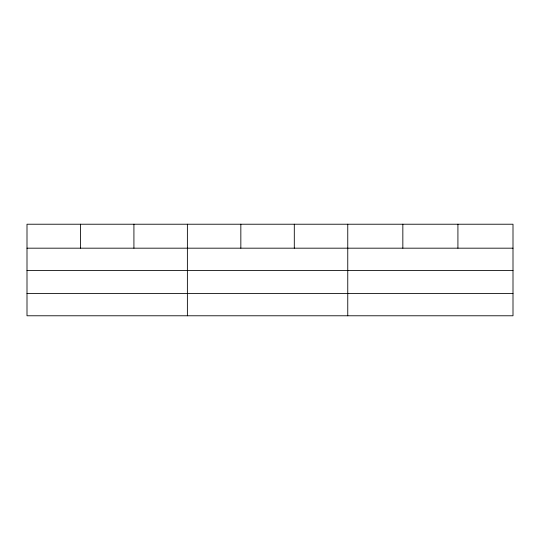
<?xml version="1.0" encoding="UTF-8"?>
<svg xmlns="http://www.w3.org/2000/svg" width="540" height="540" viewBox="0 0 540 540"><rect width="100%" height="100%" fill="white"/><g stroke="black" fill="none" stroke-linecap="round" stroke-linejoin="round"><path stroke-width="0.81" d="M513 270.486L513 224.222L27 224.222L27 315.779L513 315.779L513 270.486L27 270.486M27 248.177L513 248.177M27 293.47L513 293.47M457.92 224.222L457.92 248.177M402.84 224.222L402.84 248.177M347.76 224.222L347.76 315.779M294.3 224.222L294.3 248.177M240.84 224.222L240.84 248.177M187.38 224.222L187.38 315.779M133.92 224.222L133.92 248.177M80.46 224.222L80.46 248.177"/></g></svg>
